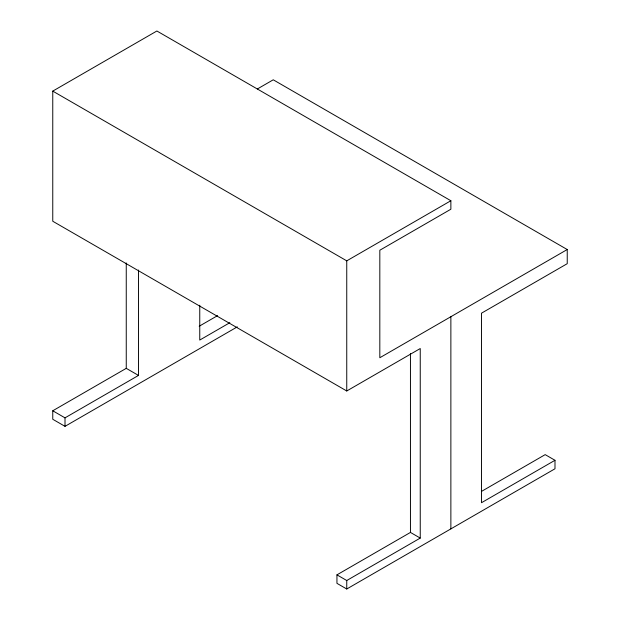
<?xml version="1.0" encoding="UTF-8"?>
<svg xmlns="http://www.w3.org/2000/svg" width="620" height="620" viewBox="0 0 620 620"><rect width="100%" height="100%" fill="white"/><g stroke="black" fill="none" stroke-linecap="round" stroke-linejoin="round"><path stroke-width="0.93" d="M52.762 91.117L156.883 31L450.872 200.733L450.872 209.219L379.82 250.24L379.82 357.74L567.238 249.535L567.238 263.678L481.492 313.185L481.492 502.719L554.993 460.288L554.993 468.774L346.751 589L336.947 583.343L336.947 574.856L410.448 532.425L420.244 538.082L420.244 348.541L346.751 390.98L52.762 221.247L52.762 91.117L346.751 260.849L450.872 200.733M257.354 88.978L273.25 79.802L567.238 249.535M237.29 326.872L65.007 426.343L52.762 419.267L52.762 410.781L126.255 368.35L138.508 375.418L138.508 270.018M199.198 326.236L217.574 315.627M52.762 410.781L65.007 417.857L138.508 375.418M229.819 322.702L199.756 340.062L199.756 305.249M481.717 491.272L545.189 454.631L554.993 460.288M336.947 574.856L346.751 580.514L420.244 538.082M450.872 316.719L450.872 528.883M410.448 353.524L410.448 532.425M346.751 260.849L346.751 390.98M346.751 580.514L346.751 589M126.255 262.942L126.255 368.35M65.007 417.857L65.007 426.343"/></g></svg>
